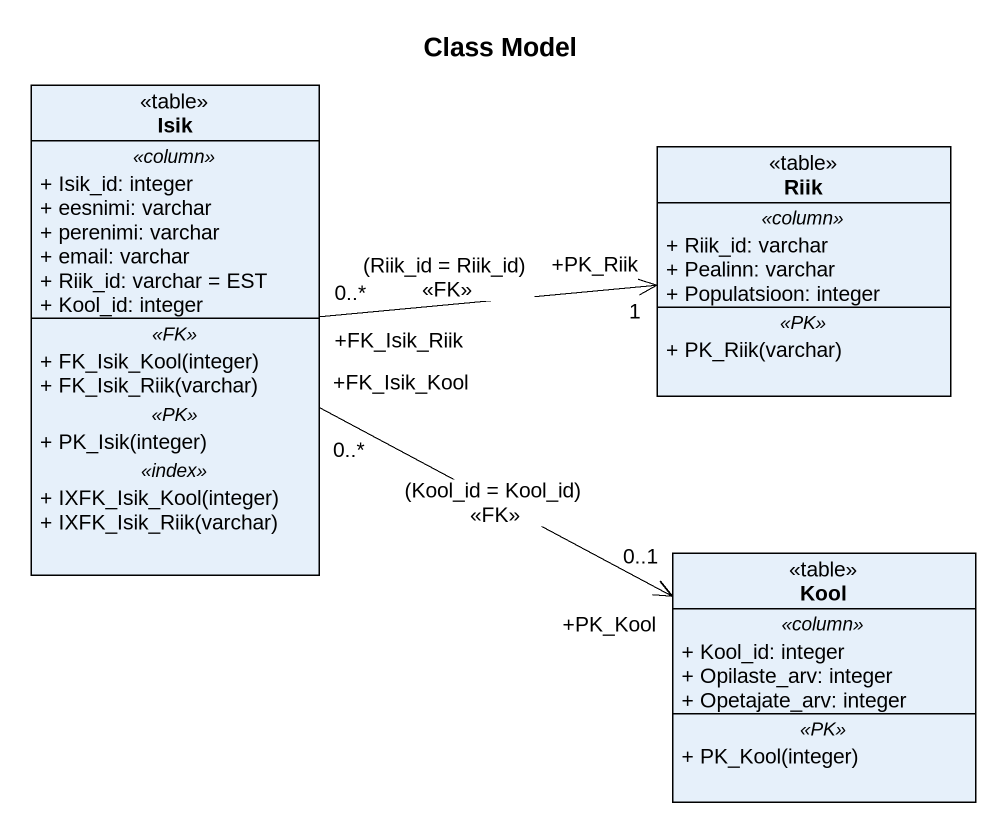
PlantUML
@startuml
title Class Model
hide circle
hide empty members
skinparam classAttributeIconSize 0
class Isik <<table>> {
  .. <<column>> ..
  + Isik_id: integer
  + eesnimi: varchar
  + perenimi: varchar
  + email: varchar
  + Riik_id: varchar = EST
  + Kool_id: integer
  .. <<FK>> ..
  + FK_Isik_Kool(integer)
  + FK_Isik_Riik(varchar)
  .. <<PK>> ..
  + PK_Isik(integer)
  .. <<index>> ..
  + IXFK_Isik_Kool(integer)
  + IXFK_Isik_Riik(varchar)
}
class Riik <<table>> {
  .. <<column>> ..
  + Riik_id: varchar
  + Pealinn: varchar
  + Populatsioon: integer
  .. <<PK>> ..
  + PK_Riik(varchar)
}
class Kool <<table>> {
  .. <<column>> ..
  + Kool_id: integer
  + Opilaste_arv: integer
  + Opetajate_arv: integer
  .. <<PK>> ..
  + PK_Kool(integer)
}
Isik "+FK_Isik_Riik\n0..*" -right-> "+PK_Riik\n1" Riik : (Riik_id = Riik_id)\n<<FK>>
Isik "+FK_Isik_Kool\n0..*" -right-> "+PK_Kool\n0..1" Kool : (Kool_id = Kool_id)\n<<FK>>
@enduml
